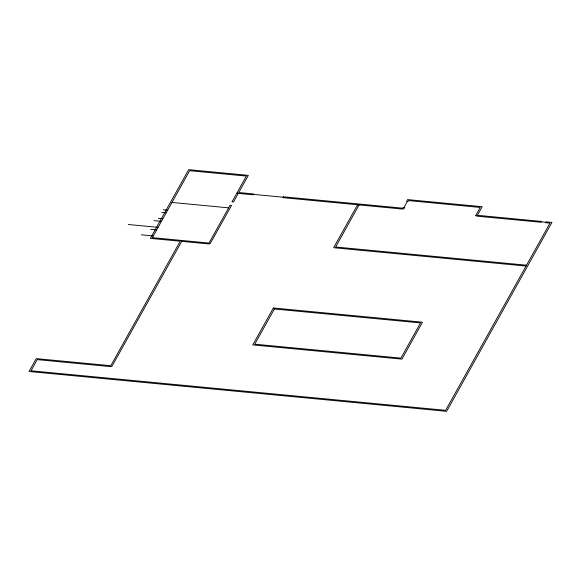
<?xml version="1.0" encoding="UTF-8"?>
<svg xmlns="http://www.w3.org/2000/svg" width="581" height="581" viewBox="0 0 581 581"><rect width="100%" height="100%" fill="white"/><g stroke="black" fill="none" stroke-linecap="round" stroke-linejoin="round"><path stroke-width="0.87" d="M237.266 192.398L237.193 193.023L237.919 193.35L253.193 194.817L253.672 193.96L238.755 192.536L248.327 175.368L188.672 169.674L150.377 238.37L180.204 241.217L110.797 365.725L36.233 358.615L29.05 371.491L446.644 411.326L551.95 222.414L545.987 221.84L545.508 222.705L549.982 223.126L445.627 410.324L31.018 370.78L37.242 359.617L110.325 366.582L111.988 366.248L181.7 241.355L181.715 240.665L180.684 240.36M238.275 193.4L233.489 201.985L232.001 201.839L246.359 176.079L189.682 170.676L152.353 237.651L209.022 243.061L230.083 205.275L231.572 205.42L210.119 243.657L208.543 243.918L181.7 241.355M357.591 204.781L333.654 247.709L526.045 266.062M359.08 204.919L335.629 246.998L526.524 265.205M404.035 207.402L407.383 201.389M253.432 194.388L283.259 197.235M541.274 221.848L545.748 222.269M171.976 202.449L228.645 207.853M163.196 209.748L167.669 210.177M161.758 212.326L166.231 212.755M158.402 218.333L162.883 218.761M153.987 220.627L161.445 221.339M128.263 224.506L158.09 227.353M150.69 229.357L156.659 229.923M141.372 234.797L153.304 235.937M475.766 215.464L476.899 216.161L541.034 222.276L541.514 221.419L477.379 215.297L482.165 206.713L407.593 199.603L406.642 201.316L408.131 201.462L408.61 200.598L480.197 207.432L475.766 215.464M283.499 196.806L283.02 197.663L402.328 209.044L403.81 208.848L404.783 207.468L403.287 207.33L402.807 208.187L283.499 196.806M273.36 307.981L252.779 344.903L401.914 359.131L422.496 322.208L273.36 307.981M274.37 308.983L254.747 344.184L400.905 358.128L420.528 322.92L274.37 308.983"/></g></svg>
